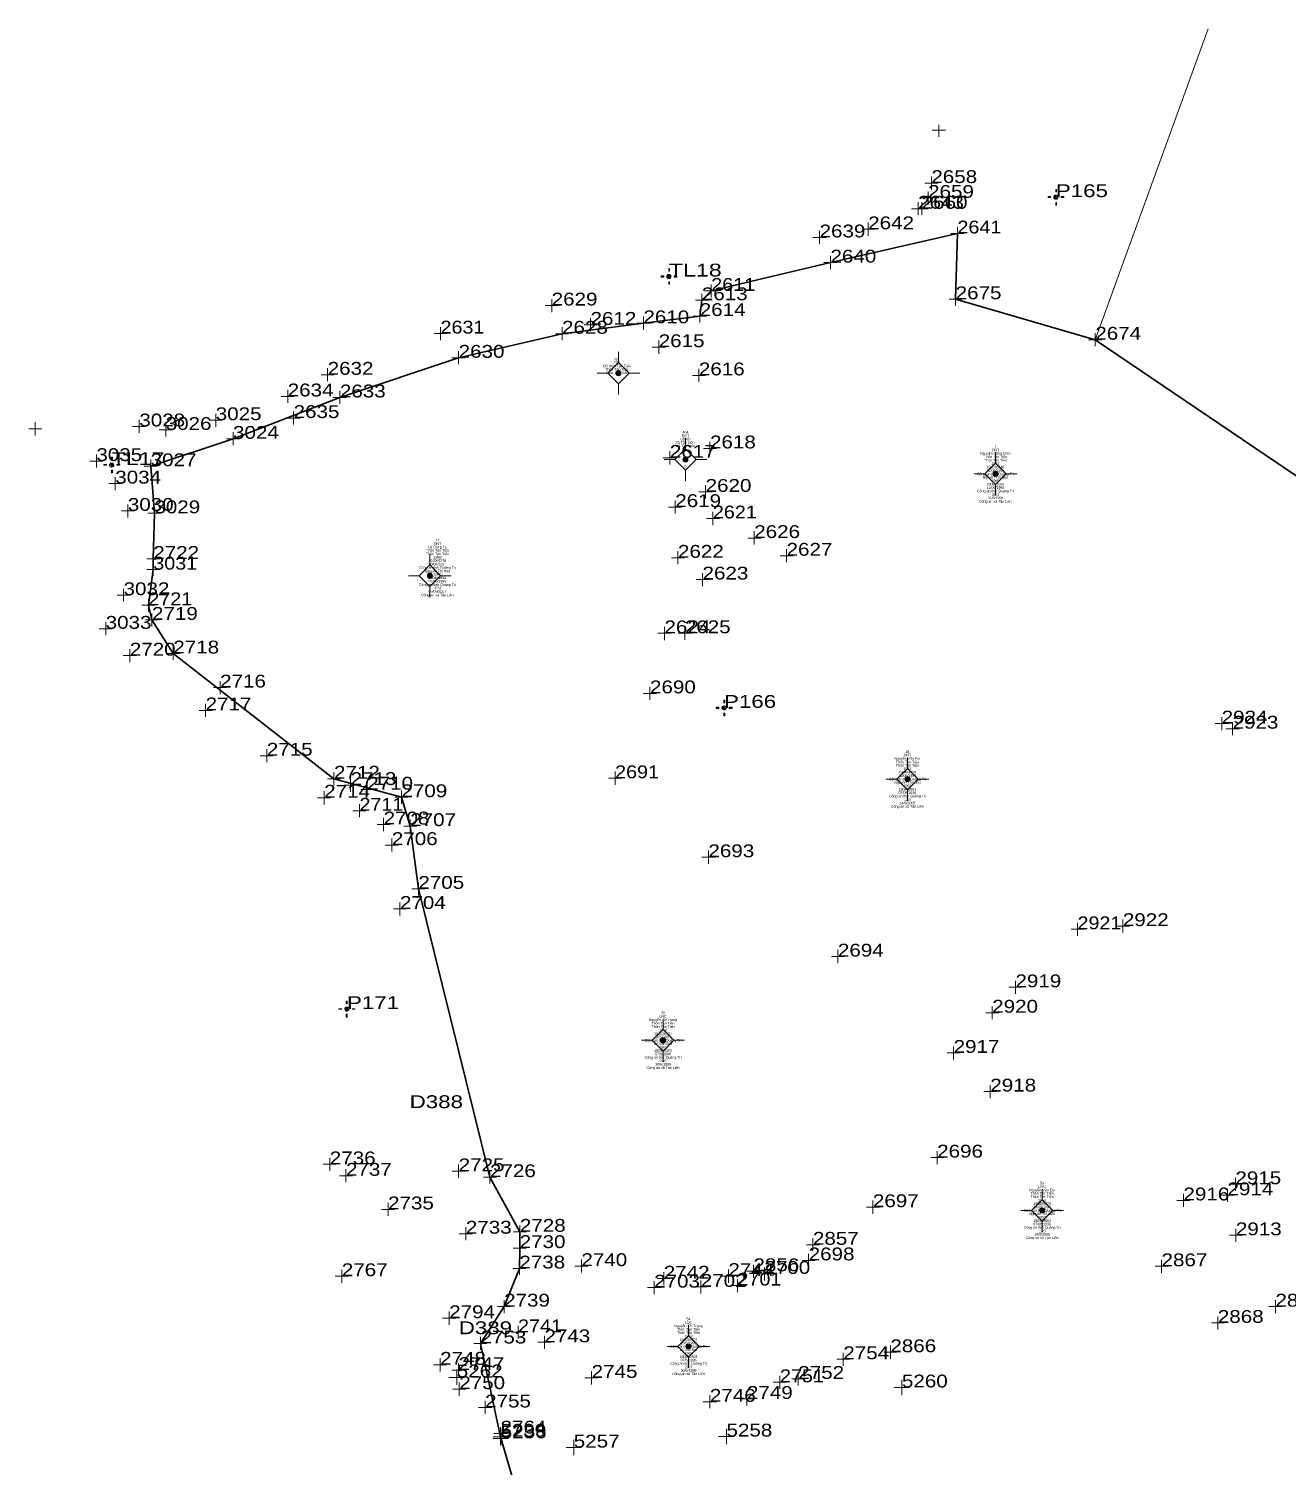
# Model space of a CAD drawing. Header units: metres. Extents: x 548949 to 550221, y 1836732 to 1838051.
# Drawn here: x 548970.4 to 549117.5, y 1837869.7 to 1838037.8 of the extents above; entities that cross this region are included whole.
import ezdxf
from ezdxf.enums import TextEntityAlignment as Align

# ---------------------------------------------------------------- set-up
doc = ezdxf.new("R2010")
doc.units = ezdxf.units.M
doc.header["$LTSCALE"] = 0.12
doc.header["$PDMODE"] = 32
doc.header["$PDSIZE"] = 0.06
for name, color, linetype, lineweight in [('11', 7, 'Continuous', 13), ('3', 7, 'Continuous', 13), ('4', 7, 'Continuous', 13), ('41', 7, 'Continuous', 13), ('52', 7, 'Continuous', 35)]:
    doc.layers.add(name, color=color, linetype=linetype, lineweight=lineweight)
doc.layers.add('15', color=7, linetype='Continuous')
doc.layers.add('5', color=7, linetype='Continuous')

msp = doc.modelspace()

# ---------------------------------------------------------------- hatches: boundary and pattern name
at = {"layer": '11'}
for points in [[(549039.5995, 1837997.52, 1), (549038.9995, 1837997.52, 1)], [(549047.4295, 1837987.43, 1), (549046.8295, 1837987.43, 1)], [(549083.6595, 1837985.75, 1), (549083.0595, 1837985.75, 1)], [(549017.5695, 1837973.85, 1), (549016.9695, 1837973.85, 1)], [(549073.3695, 1837950.07, 1), (549072.7695, 1837950.07, 1)], [(549044.8095, 1837919.52, 1), (549044.2095, 1837919.52, 1)], [(549089.1095, 1837899.63, 1), (549088.5095, 1837899.63, 1)], [(549047.7895, 1837883.73, 1), (549047.1895, 1837883.73, 1)]]:
    msp.add_hatch(color=256, dxfattribs=at).paths.add_polyline_path(points)
at = {"layer": '3'}
for points in [[(549089.52, 1838018.05), (549089.81, 1838018.05), (549089.81, 1838018.18), (549089.52, 1838018.18)], [(549090.5008, 1838018.1049, 1), (549090.3543, 1838018.1049, 1)], [(549090.4, 1838018.72), (549090.5, 1838018.72), (549090.5, 1838019), (549090.4, 1838019)], [(549091.03, 1838018.05), (549091.36, 1838018.05), (549091.36, 1838018.18), (549091.03, 1838018.18)], [(549090.4, 1838017.18), (549090.5, 1838017.18), (549090.5, 1838017.5), (549090.4, 1838017.5)], [(549045.18, 1838009.44), (549045.28, 1838009.44), (549045.28, 1838009.76), (549045.18, 1838009.76)], [(549044.3, 1838008.77), (549044.59, 1838008.77), (549044.59, 1838008.9), (549044.3, 1838008.9)], [(549045.2735, 1838008.8347, 1), (549045.127, 1838008.8347, 1)], [(549045.18, 1838007.94), (549045.28, 1838007.94), (549045.28, 1838008.22), (549045.18, 1838008.22)], [(549045.81, 1838008.77), (549046.14, 1838008.77), (549046.14, 1838008.9), (549045.81, 1838008.9)], [(548980.06, 1837987.39), (548980.16, 1837987.39), (548980.16, 1837987.72), (548980.06, 1837987.72)], [(548979.18, 1837986.76), (548979.47, 1837986.76), (548979.47, 1837986.86), (548979.18, 1837986.86)], [(548980.1535, 1837986.7847, 1), (548980.007, 1837986.7847, 1)], [(548980.06, 1837985.88), (548980.16, 1837985.88), (548980.16, 1837986.17), (548980.06, 1837986.17)], [(548980.69, 1837986.76), (548981.02, 1837986.76), (548981.02, 1837986.86), (548980.69, 1837986.86)], [(549051.62, 1837959), (549051.72, 1837959), (549051.72, 1837959.28), (549051.62, 1837959.28)], [(549050.74, 1837958.32), (549051.03, 1837958.32), (549051.03, 1837958.46), (549050.74, 1837958.46)], [(549051.711, 1837958.38, 1), (549051.5646, 1837958.38, 1)], [(549051.62, 1837957.46), (549051.72, 1837957.46), (549051.72, 1837957.78), (549051.62, 1837957.78)], [(549052.25, 1837958.32), (549052.58, 1837958.32), (549052.58, 1837958.46), (549052.25, 1837958.46)], [(549007.5, 1837923.79), (549007.6, 1837923.79), (549007.6, 1837924.08), (549007.5, 1837924.08)], [(549006.64, 1837923.16), (549006.97, 1837923.16), (549006.97, 1837923.2), (549006.64, 1837923.2)], [(549007.6437, 1837923.17, 1), (549007.4972, 1837923.17, 1)], [(549007.5, 1837922.24), (549007.6, 1837922.24), (549007.6, 1837922.57), (549007.5, 1837922.57)], [(549008.19, 1837923.16), (549008.48, 1837923.16), (549008.48, 1837923.2), (549008.19, 1837923.2)]]:
    msp.add_hatch(color=256, dxfattribs=at).paths.add_polyline_path(points)

# ---------------------------------------------------------------- linework, layer by layer
at = {"layer": '11'}
for p, q in [((549039.3, 1838000.02), (549039.3, 1837998.77)), ((549038.05, 1837997.52), (549036.8, 1837997.52)), ((549039.3, 1837996.27), (549039.3, 1837995.02)), ((549041.8, 1837997.52), (549040.55, 1837997.52)), ((549047.13, 1837989.93), (549047.13, 1837988.68)), ((549083.36, 1837988.25), (549083.36, 1837987)), ((549045.88, 1837987.43), (549044.63, 1837987.43)), ((549047.13, 1837986.18), (549047.13, 1837984.93)), ((549049.63, 1837987.43), (549048.38, 1837987.43)), ((549082.11, 1837985.75), (549080.86, 1837985.75)), ((549083.36, 1837984.5), (549083.36, 1837983.25)), ((549085.86, 1837985.75), (549084.61, 1837985.75)), ((549017.27, 1837976.35), (549017.27, 1837975.1)), ((549016.02, 1837973.85), (549014.77, 1837973.85)), ((549017.27, 1837972.6), (549017.27, 1837971.35)), ((549019.77, 1837973.85), (549018.52, 1837973.85)), ((549073.07, 1837952.57), (549073.07, 1837951.32)), ((549071.82, 1837950.07), (549070.57, 1837950.07)), ((549075.57, 1837950.07), (549074.32, 1837950.07)), ((549073.07, 1837948.82), (549073.07, 1837947.57)), ((549044.51, 1837922.02), (549044.51, 1837920.77)), ((549043.26, 1837919.52), (549042.01, 1837919.52)), ((549047.01, 1837919.52), (549045.76, 1837919.52)), ((549044.51, 1837918.27), (549044.51, 1837917.02)), ((549088.81, 1837902.13), (549088.81, 1837900.88)), ((549087.56, 1837899.63), (549086.31, 1837899.63)), ((549091.31, 1837899.63), (549090.06, 1837899.63)), ((549088.81, 1837898.38), (549088.81, 1837897.13)), ((549047.49, 1837886.23), (549047.49, 1837884.98)), ((549046.24, 1837883.73), (549044.99, 1837883.73)), ((549049.99, 1837883.73), (549048.74, 1837883.73)), ((549047.49, 1837882.48), (549047.49, 1837881.23))]:
    msp.add_line(p, q, dxfattribs=at)
for points in [[(549039.3, 1837998.77), (549038.05, 1837997.52), (549039.3, 1837996.27), (549040.55, 1837997.52)], [(549047.13, 1837988.68), (549045.88, 1837987.43), (549047.13, 1837986.18), (549048.38, 1837987.43)], [(549083.36, 1837987), (549082.11, 1837985.75), (549083.36, 1837984.5), (549084.61, 1837985.75)], [(549017.27, 1837975.1), (549016.02, 1837973.85), (549017.27, 1837972.6), (549018.52, 1837973.85)], [(549073.07, 1837951.32), (549071.82, 1837950.07), (549073.07, 1837948.82), (549074.32, 1837950.07)], [(549044.51, 1837920.77), (549043.26, 1837919.52), (549044.51, 1837918.27), (549045.76, 1837919.52)], [(549088.81, 1837900.88), (549087.56, 1837899.63), (549088.81, 1837898.38), (549090.06, 1837899.63)], [(549047.49, 1837884.98), (549046.24, 1837883.73), (549047.49, 1837882.48), (549048.74, 1837883.73)]]:
    msp.add_lwpolyline(points, close=True, dxfattribs=at)
for centre in [(549039.2995, 1837997.52), (549047.1295, 1837987.43), (549083.3595, 1837985.75), (549017.2695, 1837973.85), (549073.0695, 1837950.07), (549044.5095, 1837919.52), (549088.8095, 1837899.63), (549047.4895, 1837883.73)]:
    msp.add_circle(centre, 0.3, dxfattribs=at)
at = {"layer": '3'}
for p, q in [((549090.59, 1838018.3), (549090.55, 1838018.26)), ((549045.33, 1838008.98), (549045.36, 1838009.02)), ((548980.21, 1837986.93), (548980.24, 1837986.97))]:
    msp.add_line(p, q, dxfattribs=at)
for points in [[(549089.52, 1838018.05), (549089.81, 1838018.05), (549089.81, 1838018.18), (549089.52, 1838018.18)], [(549090.4, 1838018.72), (549090.5, 1838018.72), (549090.5, 1838019), (549090.4, 1838019)], [(549091.03, 1838018.05), (549091.36, 1838018.05), (549091.36, 1838018.18), (549091.03, 1838018.18)], [(549090.4, 1838017.18), (549090.5, 1838017.18), (549090.5, 1838017.5), (549090.4, 1838017.5)], [(549045.18, 1838009.44), (549045.28, 1838009.44), (549045.28, 1838009.76), (549045.18, 1838009.76)], [(549044.3, 1838008.77), (549044.59, 1838008.77), (549044.59, 1838008.9), (549044.3, 1838008.9)], [(549045.18, 1838007.94), (549045.28, 1838007.94), (549045.28, 1838008.22), (549045.18, 1838008.22)], [(549045.81, 1838008.77), (549046.14, 1838008.77), (549046.14, 1838008.9), (549045.81, 1838008.9)], [(548980.06, 1837987.39), (548980.16, 1837987.39), (548980.16, 1837987.72), (548980.06, 1837987.72)], [(548979.18, 1837986.76), (548979.47, 1837986.76), (548979.47, 1837986.86), (548979.18, 1837986.86)], [(548980.06, 1837985.88), (548980.16, 1837985.88), (548980.16, 1837986.17), (548980.06, 1837986.17)], [(548980.69, 1837986.76), (548981.02, 1837986.76), (548981.02, 1837986.86), (548980.69, 1837986.86)], [(549051.62, 1837959), (549051.72, 1837959), (549051.72, 1837959.28), (549051.62, 1837959.28)], [(549050.74, 1837958.32), (549051.03, 1837958.32), (549051.03, 1837958.46), (549050.74, 1837958.46)], [(549051.62, 1837957.46), (549051.72, 1837957.46), (549051.72, 1837957.78), (549051.62, 1837957.78)], [(549052.25, 1837958.32), (549052.58, 1837958.32), (549052.58, 1837958.46), (549052.25, 1837958.46)], [(549007.5, 1837923.79), (549007.6, 1837923.79), (549007.6, 1837924.08), (549007.5, 1837924.08)], [(549006.64, 1837923.16), (549006.97, 1837923.16), (549006.97, 1837923.2), (549006.64, 1837923.2)], [(549007.5, 1837922.24), (549007.6, 1837922.24), (549007.6, 1837922.57), (549007.5, 1837922.57)], [(549008.19, 1837923.16), (549008.48, 1837923.16), (549008.48, 1837923.2), (549008.19, 1837923.2)]]:
    msp.add_lwpolyline(points, close=True, dxfattribs=at)
for points in [[(549090.56, 1838018.26), (549090.55, 1838018.26), (549090.59, 1838018.3)], [(549045.37, 1838009.02), (549045.36, 1838009.02), (549045.33, 1838008.98)], [(548980.25, 1837986.97), (548980.24, 1837986.97), (548980.21, 1837986.93)], [(549051.8, 1837958.57), (549051.8, 1837958.58), (549051.77, 1837958.54)], [(549051.77, 1837958.53), (549051.77, 1837958.54), (549051.8, 1837958.58)], [(549007.74, 1837923.36), (549007.74, 1837923.37), (549007.71, 1837923.33)], [(549007.71, 1837923.32), (549007.71, 1837923.33), (549007.74, 1837923.37)]]:
    msp.add_lwpolyline(points, dxfattribs=at)
for centre in [(549090.4276, 1838018.1049), (549045.2002, 1838008.8347), (548980.0802, 1837986.7847), (549051.6378, 1837958.38), (549007.5705, 1837923.17)]:
    msp.add_circle(centre, 0.0732, dxfattribs=at)
for centre, radius, start, end in [((549090.4231, 1838018.1079), 0.25, 49.34484, 48.4242), ((549090.4231, 1838018.1079), 0.2, 49.22592, 47.74531), ((549045.2001, 1838008.8319), 0.25, 49.34484, 48.4242), ((549045.2001, 1838008.8319), 0.2, 49.22592, 47.74531), ((548980.0801, 1837986.7819), 0.25, 49.34484, 48.4242), ((548980.0801, 1837986.7819), 0.2, 49.22592, 47.74531), ((549051.6391, 1837958.3859), 0.25, 49.34484, 48.4242), ((549051.6391, 1837958.3859), 0.2, 49.22592, 47.74531), ((549007.5761, 1837923.1759), 0.25, 49.34484, 48.4242), ((549007.5761, 1837923.1759), 0.2, 49.22592, 47.74531)]:
    msp.add_arc(centre, radius, start, end, dxfattribs=at)
for p in [(549090.59, 1838018.3), (549045.33, 1838008.98), (548980.21, 1837986.93)]:
    msp.add_point(p, dxfattribs=at)
at = {"layer": '4'}
for p, q in [((549076.73, 1838025.17), (549076.73, 1838026.57)), ((549077.52, 1838025.93), (549075.97, 1838025.93)), ((549076.66, 1838019.76), (549075.11, 1838019.76)), ((549075.87, 1838018.98), (549075.87, 1838020.52)), ((549076.26, 1838018.02), (549074.73, 1838018.02)), ((549075.49, 1838017.26), (549075.49, 1838018.78)), ((549075.08, 1838016.76), (549073.56, 1838016.76)), ((549075.5, 1838016.75), (549073.98, 1838016.75)), ((549074.32, 1838016), (549074.32, 1838017.52)), ((549074.74, 1838015.99), (549074.74, 1838017.54)), ((549068.49, 1838013.59), (549068.49, 1838015.14)), ((549078.92, 1838013.1), (549078.92, 1838014.62)), ((549063.57, 1838013.4), (549062.02, 1838013.4)), ((549062.81, 1838012.62), (549062.81, 1838014.16)), ((549069.25, 1838014.35), (549067.73, 1838014.35)), ((549079.68, 1838013.86), (549078.16, 1838013.86)), ((549064.08, 1838009.7), (549064.08, 1838011.23)), ((549064.84, 1838010.46), (549063.3, 1838010.46)), ((549050.15, 1838006.39), (549050.15, 1838007.91)), ((549031.5, 1838004.68), (549031.5, 1838006.2)), ((549049.84, 1838006.06), (549048.29, 1838006.06)), ((549049.05, 1838005.28), (549049.05, 1838006.82)), ((549050.91, 1838007.15), (549049.39, 1838007.15)), ((549079.47, 1838006.17), (549077.95, 1838006.17)), ((549078.71, 1838005.41), (549078.71, 1838006.93)), ((549032.26, 1838005.44), (549030.74, 1838005.44)), ((549048.8, 1838003.45), (549048.8, 1838004.98)), ((549018.51, 1838001.38), (549018.51, 1838002.92)), ((549032.71, 1838001.38), (549032.71, 1838002.9)), ((549036.8, 1838003.18), (549035.28, 1838003.18)), ((549036.04, 1838002.42), (549036.04, 1838003.96)), ((549043.01, 1838003.36), (549041.46, 1838003.36)), ((549042.22, 1838002.6), (549042.22, 1838004.14)), ((549049.58, 1838004.21), (549048.04, 1838004.21)), ((549019.3, 1838002.16), (549017.75, 1838002.16)), ((549033.47, 1838002.14), (549031.95, 1838002.14)), ((549044.01, 1837999.78), (549044.01, 1838001.33)), ((549095.79, 1838001.44), (549094.24, 1838001.44)), ((549095.03, 1838000.68), (549095.03, 1838002.22)), ((549021.39, 1837999.33), (549019.84, 1837999.33)), ((549020.63, 1837998.57), (549020.63, 1838000.09)), ((549044.8, 1838000.57), (549043.25, 1838000.57)), ((549005.32, 1837996.58), (549005.32, 1837998.1)), ((549048.7, 1837996.51), (549048.7, 1837998.03)), ((549006.09, 1837997.34), (549004.56, 1837997.34)), ((549049.46, 1837997.27), (549047.94, 1837997.27)), ((549001.41, 1837994.81), (548999.89, 1837994.81)), ((549000.65, 1837994.05), (549000.65, 1837995.57)), ((549007.51, 1837994.69), (549005.96, 1837994.69)), ((549006.75, 1837993.93), (549006.75, 1837995.45)), ((548992.24, 1837991.24), (548992.24, 1837992.79)), ((549001.34, 1837991.52), (549001.34, 1837993.06)), ((548971.91, 1837991.03), (548970.39, 1837991.03)), ((548971.15, 1837990.24), (548971.15, 1837991.79)), ((548984.07, 1837991.3), (548982.52, 1837991.3)), ((548983.31, 1837990.54), (548983.31, 1837992.06)), ((548987.18, 1837990.89), (548985.63, 1837990.89)), ((548986.39, 1837990.13), (548986.39, 1837991.68)), ((548993, 1837992.03), (548991.48, 1837992.03)), ((549002.1, 1837992.28), (549000.58, 1837992.28)), ((548995.02, 1837989.85), (548993.5, 1837989.85)), ((548994.26, 1837989.09), (548994.26, 1837990.61)), ((549050, 1837987.97), (549050, 1837989.49)), ((548978.29, 1837986.49), (548978.29, 1837988.01)), ((549046.06, 1837987.63), (549044.54, 1837987.63)), ((549045.3, 1837986.84), (549045.3, 1837988.39)), ((549050.76, 1837988.73), (549049.24, 1837988.73)), ((548979.05, 1837987.25), (548977.53, 1837987.25)), ((548985.4, 1837986.65), (548983.88, 1837986.65)), ((548984.64, 1837985.89), (548984.64, 1837987.44)), ((548981.26, 1837984.62), (548979.74, 1837984.62)), ((548980.5, 1837983.83), (548980.5, 1837985.38)), ((549049.49, 1837982.89), (549049.49, 1837984.44)), ((549045.94, 1837981.11), (549045.94, 1837982.63)), ((549050.25, 1837983.65), (549048.7, 1837983.65)), ((548982.76, 1837981.43), (548981.21, 1837981.43)), ((548981.97, 1837980.67), (548981.97, 1837982.19)), ((548985.83, 1837981.14), (548984.31, 1837981.14)), ((548985.07, 1837980.38), (548985.07, 1837981.9)), ((549046.7, 1837981.87), (549045.16, 1837981.87)), ((549050.34, 1837979.77), (549050.34, 1837981.3)), ((549051.12, 1837980.54), (549049.58, 1837980.54)), ((549055.93, 1837978.25), (549054.41, 1837978.25)), ((549055.17, 1837977.49), (549055.17, 1837979.04)), ((548985.7, 1837975.81), (548984.18, 1837975.81)), ((548984.94, 1837975.05), (548984.94, 1837976.57)), ((549047.02, 1837975.94), (549045.5, 1837975.94)), ((549046.26, 1837975.18), (549046.26, 1837976.7)), ((549059.74, 1837976.18), (549058.19, 1837976.18)), ((549058.95, 1837975.42), (549058.95, 1837976.94)), ((548985.7, 1837974.56), (548984.18, 1837974.56)), ((548984.94, 1837973.8), (548984.94, 1837975.32)), ((549049.13, 1837972.62), (549049.13, 1837974.16)), ((549049.89, 1837973.4), (549048.37, 1837973.4)), ((548982.23, 1837971.57), (548980.71, 1837971.57)), ((548981.47, 1837970.81), (548981.47, 1837972.33)), ((548984.37, 1837969.63), (548984.37, 1837971.15)), ((548985.16, 1837970.39), (548983.61, 1837970.39)), ((548984.79, 1837967.92), (548984.79, 1837969.44)), ((548980.14, 1837967.64), (548978.62, 1837967.64)), ((548979.38, 1837966.88), (548979.38, 1837968.42)), ((548985.55, 1837968.68), (548984.03, 1837968.68)), ((549044.68, 1837966.32), (549044.68, 1837967.87)), ((549047.06, 1837966.33), (549047.06, 1837967.88)), ((549045.44, 1837967.11), (549043.92, 1837967.11)), ((549047.84, 1837967.12), (549046.3, 1837967.12)), ((548982.96, 1837964.5), (548981.44, 1837964.5)), ((548982.2, 1837963.74), (548982.2, 1837965.26)), ((548988.04, 1837964.75), (548986.52, 1837964.75)), ((548987.28, 1837963.99), (548987.28, 1837965.51)), ((548993.51, 1837960.77), (548991.99, 1837960.77)), ((548992.75, 1837960.01), (548992.75, 1837961.53)), ((549042.99, 1837959.33), (549042.99, 1837960.86)), ((549043.75, 1837960.09), (549042.23, 1837960.09)), ((548991.84, 1837958.1), (548990.3, 1837958.1)), ((548991.06, 1837957.34), (548991.06, 1837958.88)), ((549109.8, 1837955.8), (549109.8, 1837957.32)), ((549110.56, 1837956.56), (549109.04, 1837956.56)), ((549111.83, 1837955.96), (549110.28, 1837955.96)), ((549111.07, 1837955.2), (549111.07, 1837956.72)), ((548998.97, 1837952.8), (548997.45, 1837952.8)), ((548998.21, 1837952.04), (548998.21, 1837953.58)), ((549006.06, 1837949.32), (549006.06, 1837950.87)), ((549038.91, 1837949.4), (549038.91, 1837950.94)), ((549006.84, 1837950.11), (549005.3, 1837950.11)), ((549008.76, 1837949.37), (549007.24, 1837949.37)), ((549008, 1837948.58), (549008, 1837950.13)), ((549009.94, 1837948.04), (549009.94, 1837949.59)), ((549039.7, 1837950.16), (549038.15, 1837950.16)), ((549005.67, 1837947.89), (549004.15, 1837947.89)), ((549004.91, 1837947.1), (549004.91, 1837948.65)), ((549010.7, 1837948.83), (549009.18, 1837948.83)), ((549014.7, 1837947.95), (549013.16, 1837947.95)), ((549013.94, 1837947.19), (549013.94, 1837948.74)), ((549009.8, 1837946.36), (549008.28, 1837946.36)), ((549009.04, 1837945.6), (549009.04, 1837947.12)), ((549011.86, 1837943.98), (549011.86, 1837945.52)), ((549012.62, 1837944.76), (549011.1, 1837944.76)), ((549015.73, 1837944.57), (549014.21, 1837944.57)), ((549014.97, 1837943.78), (549014.97, 1837945.33)), ((549013.58, 1837942.35), (549012.06, 1837942.35)), ((549012.82, 1837941.59), (549012.82, 1837943.11)), ((549050.58, 1837940.93), (549049.06, 1837940.93)), ((549049.82, 1837940.17), (549049.82, 1837941.72)), ((549016.68, 1837937.23), (549015.16, 1837937.23)), ((549015.92, 1837936.47), (549015.92, 1837937.99)), ((549013.77, 1837934.12), (549013.77, 1837935.64)), ((549014.53, 1837934.88), (549013.01, 1837934.88)), ((549093.71, 1837932.5), (549092.19, 1837932.5)), ((549092.95, 1837931.74), (549092.95, 1837933.26)), ((549099.01, 1837932.87), (549097.49, 1837932.87)), ((549098.25, 1837932.11), (549098.25, 1837933.63)), ((549065.71, 1837929.31), (549064.19, 1837929.31)), ((549064.95, 1837928.55), (549064.95, 1837930.1)), ((549086.46, 1837925.72), (549084.94, 1837925.72)), ((549085.7, 1837924.96), (549085.7, 1837926.48)), ((549083.74, 1837922.75), (549082.22, 1837922.75)), ((549082.98, 1837921.99), (549082.98, 1837923.51)), ((549078.47, 1837917.29), (549078.47, 1837918.81)), ((549079.23, 1837918.05), (549077.71, 1837918.05)), ((549082.76, 1837912.77), (549082.76, 1837914.29)), ((549083.52, 1837913.53), (549082, 1837913.53)), ((549005.57, 1837904.26), (549005.57, 1837905.78)), ((549077.31, 1837905.81), (549075.79, 1837905.81)), ((549076.55, 1837905.05), (549076.55, 1837906.57)), ((549006.33, 1837905.02), (549004.81, 1837905.02)), ((549008.22, 1837903.68), (549006.7, 1837903.68)), ((549007.46, 1837902.92), (549007.46, 1837904.44)), ((549021.39, 1837904.21), (549019.87, 1837904.21)), ((549020.63, 1837903.45), (549020.63, 1837904.98)), ((549025.05, 1837903.52), (549023.53, 1837903.52)), ((549024.29, 1837902.76), (549024.29, 1837904.28)), ((549110.48, 1837900.64), (549110.48, 1837902.16)), ((549112.16, 1837902.69), (549110.62, 1837902.69)), ((549111.4, 1837901.93), (549111.4, 1837903.45)), ((549012.38, 1837898.99), (549012.38, 1837900.51)), ((549069.04, 1837899.25), (549069.04, 1837900.8)), ((549106.09, 1837900.8), (549104.57, 1837900.8)), ((549105.33, 1837900.04), (549105.33, 1837901.58)), ((549111.24, 1837901.4), (549109.72, 1837901.4)), ((549013.14, 1837899.75), (549011.62, 1837899.75)), ((549069.8, 1837900.01), (549068.28, 1837900.01)), ((549022.23, 1837896.91), (549020.7, 1837896.91)), ((549021.47, 1837896.15), (549021.47, 1837897.67)), ((549028.54, 1837897.13), (549027.02, 1837897.13)), ((549027.78, 1837896.37), (549027.78, 1837897.92)), ((549111.46, 1837895.96), (549111.46, 1837897.48)), ((549028.52, 1837895.23), (549027, 1837895.23)), ((549027.76, 1837894.47), (549027.76, 1837895.99)), ((549062.79, 1837895.61), (549061.27, 1837895.61)), ((549062.03, 1837894.85), (549062.03, 1837896.4)), ((549112.22, 1837896.72), (549110.7, 1837896.72)), ((549027.72, 1837892.08), (549027.72, 1837893.6)), ((549034.97, 1837892.36), (549034.97, 1837893.88)), ((549062.29, 1837893.79), (549060.77, 1837893.79)), ((549061.53, 1837893.03), (549061.53, 1837894.55)), ((549102.77, 1837892.32), (549102.77, 1837893.86)), ((549007.73, 1837891.94), (549006.21, 1837891.94)), ((549006.97, 1837891.16), (549006.97, 1837892.7)), ((549028.48, 1837892.84), (549026.95, 1837892.84)), ((549035.73, 1837893.12), (549034.2, 1837893.12)), ((549044.6, 1837890.89), (549044.6, 1837892.41)), ((549052.91, 1837891.96), (549051.39, 1837891.96)), ((549052.15, 1837891.17), (549052.15, 1837892.72)), ((549055.86, 1837892.52), (549054.32, 1837892.52)), ((549055.08, 1837891.76), (549055.08, 1837893.28)), ((549057.12, 1837892.21), (549055.6, 1837892.21)), ((549056.36, 1837891.45), (549056.36, 1837892.97)), ((549103.53, 1837893.1), (549102.01, 1837893.1)), ((549044.23, 1837890.61), (549042.71, 1837890.61)), ((549043.47, 1837889.85), (549043.47, 1837891.37)), ((549045.36, 1837891.65), (549043.84, 1837891.65)), ((549049.68, 1837890.69), (549048.14, 1837890.69)), ((549048.92, 1837889.93), (549048.92, 1837891.45)), ((549053.97, 1837890.85), (549052.42, 1837890.85)), ((549053.21, 1837890.09), (549053.21, 1837891.61)), ((549026.7, 1837888.38), (549025.18, 1837888.38)), ((549025.94, 1837887.6), (549025.94, 1837889.14)), ((549116.84, 1837888.38), (549115.3, 1837888.38)), ((549116.08, 1837887.62), (549116.08, 1837889.14)), ((549020.28, 1837887.03), (549018.74, 1837887.03)), ((549019.52, 1837886.27), (549019.52, 1837887.82)), ((549109.35, 1837885.72), (549109.35, 1837887.24)), ((549028.34, 1837885.38), (549026.81, 1837885.38)), ((549027.57, 1837884.62), (549027.57, 1837886.14)), ((549110.14, 1837886.48), (549108.59, 1837886.48)), ((549023.94, 1837884.07), (549022.42, 1837884.07)), ((549023.18, 1837883.31), (549023.18, 1837884.83)), ((549031.44, 1837884.21), (549029.89, 1837884.21)), ((549030.65, 1837883.45), (549030.65, 1837884.97)), ((549071.08, 1837882.29), (549071.08, 1837883.84)), ((549018.46, 1837880.8), (549018.46, 1837882.34)), ((549020.61, 1837880.21), (549020.61, 1837881.73)), ((549066.34, 1837882.23), (549064.82, 1837882.23)), ((549065.58, 1837881.47), (549065.58, 1837882.99)), ((549071.84, 1837883.05), (549070.3, 1837883.05)), ((549019.22, 1837881.58), (549017.7, 1837881.58)), ((549021.3, 1837880.11), (549019.48, 1837880.11)), ((549021.4, 1837880.97), (549019.85, 1837880.97)), ((549020.41, 1837879.22), (549020.41, 1837881.04)), ((549036.93, 1837880.05), (549035.38, 1837880.05)), ((549036.17, 1837879.29), (549036.17, 1837880.84)), ((549058.18, 1837878.78), (549058.18, 1837880.3)), ((549061.08, 1837879.93), (549059.56, 1837879.93)), ((549060.32, 1837879.17), (549060.32, 1837880.72)), ((549021.46, 1837878.74), (549019.94, 1837878.74)), ((549020.7, 1837877.96), (549020.7, 1837879.5)), ((549054.32, 1837876.83), (549054.32, 1837878.35)), ((549058.94, 1837879.54), (549057.4, 1837879.54)), ((549073.32, 1837878.93), (549071.54, 1837878.93)), ((549072.43, 1837878.04), (549072.43, 1837879.82)), ((549024.51, 1837876.59), (549022.96, 1837876.59)), ((549023.72, 1837875.83), (549023.72, 1837877.35)), ((549050.75, 1837877.25), (549049.2, 1837877.25)), ((549049.99, 1837876.49), (549049.99, 1837878.01)), ((549055.08, 1837877.59), (549053.56, 1837877.59)), ((549026.29, 1837873.54), (549024.74, 1837873.54)), ((549025.51, 1837872.27), (549025.51, 1837874.08)), ((549025.53, 1837872.78), (549025.53, 1837874.3)), ((549025.55, 1837872.09), (549025.55, 1837873.9)), ((549051.93, 1837872.3), (549051.93, 1837874.08)), ((549026.4, 1837873.16), (549024.62, 1837873.16)), ((549026.44, 1837872.98), (549024.66, 1837872.98)), ((549035, 1837871.9), (549033.19, 1837871.9)), ((549034.08, 1837871.01), (549034.08, 1837872.79)), ((549052.82, 1837873.19), (549051, 1837873.19))]:
    msp.add_line(p, q, dxfattribs=at)
at = {"layer": '41'}
msp.add_line((549095.03, 1838001.44), (549108.23, 1838037.8), dxfattribs=at)
at = {"layer": '52'}
for points in [[(549048.8, 1838004.21), (549049.05, 1838006.06), (549050.15, 1838007.15), (549064.08, 1838010.46), (549078.92, 1838013.86)], [(549078.92, 1838013.86), (549078.71, 1838006.17), (549095.03, 1838001.44)], [(549006.75, 1837994.69), (549020.63, 1837999.33), (549032.71, 1838002.14), (549042.22, 1838003.36), (549048.8, 1838004.21)], [(549095.03, 1838001.44), (549118.86, 1837985.29), (549121.31, 1837985.02)], [(549013.94, 1837947.95), (549006.06, 1837950.11), (548987.28, 1837964.75), (548984.79, 1837968.68), (548984.37, 1837970.39), (548984.94, 1837974.56), (548984.94, 1837975.81), (548985.07, 1837981.14), (548984.64, 1837986.65), (548994.26, 1837989.85), (549006.75, 1837994.69)], [(549027.76, 1837895.23), (549027.78, 1837897.13), (549024.29, 1837903.52), (549015.92, 1837937.23), (549014.97, 1837944.57), (549013.94, 1837947.95)], [(549025.51, 1837873.16), (549023.18, 1837884.07), (549025.94, 1837888.38), (549027.72, 1837892.84), (549027.76, 1837895.23)], [(549041.87, 1837815.9), (549040.24, 1837819.73), (549037.45, 1837832.24), (549036.34, 1837837.06), (549033.83, 1837844.78), (549025.51, 1837873.16)]]:
    msp.add_lwpolyline(points, dxfattribs=at)

# ---------------------------------------------------------------- texts
at = {"layer": '15'}
for s, width, p in [('457', 0.95, (549039.11, 1837999.02)), ('TIN', 0.9, (549039.105, 1837998.62)), ('UBND', 0.95, (549047.13, 1837989.68)), ('464', 0.95, (549047.13, 1837990.48)), ('0', 0.9, (549047.13, 1837988.48)), ('1', 0.6, (549083.36, 1837988.8)), ('0', 0.9, (549047.13, 1837986.48)), ('11/06/1996', 0.95, (549083.36, 1837986)), ('1957', 0.95, (549083.365, 1837986.8)), ('11/06/1996', 0.95, (549083.36, 1837984)), ('1965', 0.95, (549083.365, 1837984.8)), ('38/3', 0.95, (549083.36, 1837983.2)), ('17', 0.95, (549018.15, 1837977.85)), ('1958', 0.95, (549018.155, 1837975.85)), ('1960', 0.95, (549018.155, 1837973.85)), ('07/06/1996', 0.95, (549018.15, 1837973.05)), ('47/3', 0.95, (549018.15, 1837972.25)), ('18', 0.95, (549073.07, 1837953.12)), ('10/06/1996', 0.95, (549073.07, 1837950.32)), ('1952', 0.95, (549073.07, 1837951.12)), ('190489551', 0.95, (549073.075, 1837948.72)), ('1953', 0.95, (549073.075, 1837949.12)), ('07/06/1996', 0.95, (549073.07, 1837948.32)), ('12/3', 0.95, (549073.07, 1837947.52)), ('LNC', 0.95, (549044.51, 1837922.17)), ('35', 0.95, (549044.51, 1837922.57)), ('1968', 0.95, (549044.515, 1837920.57)), ('1965', 0.95, (549044.515, 1837918.57)), ('07/6/1996', 0.95, (549044.51, 1837917.77)), ('29/3', 0.95, (549044.51, 1837916.97)), ('LNC', 0.95, (549088.81, 1837902.28)), ('53', 0.95, (549088.81, 1837902.68)), ('10/06/1996', 0.95, (549088.81, 1837899.88)), ('1952', 0.95, (549088.81, 1837900.68)), ('190489551', 0.95, (549088.815, 1837898.28)), ('1953', 0.95, (549088.815, 1837898.68)), ('07/06/1996', 0.95, (549088.81, 1837897.88)), ('12/3', 0.95, (549088.81, 1837897.08)), ('LUC', 0.95, (549047.49, 1837886.38)), ('54', 0.95, (549047.49, 1837886.78)), ('1968', 0.95, (549047.495, 1837884.78)), ('07/6/1996', 0.95, (549047.49, 1837881.98)), ('1965', 0.95, (549047.495, 1837882.78)), ('29/3', 0.95, (549047.49, 1837881.18))]:
    msp.add_text(s, height=0.3, dxfattribs=dict(at, width=width)).set_placement(p, align=Align.CENTER)
for s, p in [('CĐ thôn Tân Tiến', (549039.105, 1837998.22)), ('Thôn Tân Tiến', (549039.11, 1837997.82)), ('Thôn Tân Tiến', (549039.11, 1837997.42)), ('Xã Tân Liên ', (549047.125, 1837989.28)), (' Xã Tân Liên ', (549047.13, 1837988.88)), ('DGT', (549047.135, 1837990.08)), ('Nguyễn Công Đính', (549083.365, 1837988)), ('Thôn Tân Tiến', (549083.36, 1837987.6)), ('Thôn Tân Tiến', (549083.36, 1837987.2)), ('ONT', (549083.365, 1837988.4)), ('Công an tỉnh Quảng Trị', (549083.365, 1837985.6)), ('191016848', (549083.355, 1837986.4)), ('Nguyễn Thị Sen', (549083.355, 1837985.2)), ('190891008', (549083.355, 1837984.4)), ('Công an tỉnh Quảng Trị', (549083.365, 1837983.6)), ('Công an xã Tân Liên', (549083.36, 1837982.4)), ('31/8/1998', (549083.365, 1837982.8)), ('ONT', (549018.155, 1837977.45)), ('Thôn Tân Tiến', (549018.15, 1837976.65)), ('Thôn Tân Tiến', (549018.15, 1837976.25)), ('Lê Công Ty', (549018.15, 1837977.05)), ('197097278', (549018.145, 1837975.45)), ('Công an tỉnh Quảng Trị', (549018.155, 1837974.65)), ('Nguyễn Thị Hòa', (549018.15, 1837974.25)), ('20/04/2004', (549018.145, 1837975.05)), ('Công an tỉnh Quảng Trị', (549018.155, 1837972.65)), ('190489490', (549018.145, 1837973.45)), ('Công an xã Tân Liên', (549018.15, 1837971.45)), ('05/09/2007', (549018.145, 1837971.85)), ('Nguyễn Văn Em', (549073.065, 1837952.32)), ('Thôn Tân Tiến', (549073.07, 1837951.92)), ('ONT', (549073.075, 1837952.72)), ('Thôn Tân Tiến', (549073.07, 1837951.52)), ('190489928', (549073.065, 1837950.72)), ('Công an tỉnh Quảng Trị', (549073.075, 1837949.92)), ('Nguyễn Thị Kiểu', (549073.07, 1837949.52)), ('Công an tỉnh Quảng Trị', (549073.075, 1837947.92)), ('14/9/2005', (549073.075, 1837947.12)), ('Công an xã Tân Liên', (549073.07, 1837946.72)), ('Nguyễn Thị Trang', (549044.505, 1837921.77)), ('Thôn Tân Tiến', (549044.51, 1837921.37)), ('Thôn Tân Tiến', (549044.51, 1837920.97)), ('191016707', (549044.505, 1837920.17)), ('Công an tỉnh Quảng Trị', (549044.515, 1837919.37)), ('Lê Văn Đạt', (549044.515, 1837918.97)), ('10/5/1993', (549044.515, 1837919.77)), ('Công an tỉnh Quảng Trị', (549044.515, 1837917.37)), ('190950303', (549044.505, 1837918.17)), ('Công an xã Tân Liên', (549044.51, 1837916.17)), ('30/6/1999', (549044.515, 1837916.57)), ('Nguyễn Văn Em', (549088.805, 1837901.88)), ('Thôn Tân Tiến', (549088.81, 1837901.48)), ('Thôn Tân Tiến', (549088.81, 1837901.08)), ('190489928', (549088.805, 1837900.28)), ('Công an tỉnh Quảng Trị', (549088.815, 1837899.48)), ('Nguyễn Thị Kiểu', (549088.81, 1837899.08)), ('Công an tỉnh Quảng Trị', (549088.815, 1837897.48)), ('14/9/2005', (549088.815, 1837896.68)), ('Công an xã Tân Liên', (549088.81, 1837896.28)), ('Nguyễn Thị Trang', (549047.485, 1837885.98)), ('Thôn Tân Tiến', (549047.49, 1837885.58)), ('Thôn Tân Tiến', (549047.49, 1837885.18)), ('Công an tỉnh Quảng Trị', (549047.495, 1837883.58)), ('191016707', (549047.485, 1837884.38)), ('Lê Văn Đạt', (549047.495, 1837883.18)), ('10/5/1993', (549047.495, 1837883.98)), ('Công an tỉnh Quảng Trị', (549047.495, 1837881.58)), ('190950303', (549047.485, 1837882.38)), ('Công an xã Tân Liên', (549047.49, 1837880.38)), ('30/6/1999', (549047.495, 1837880.78))]:
    msp.add_text(s, height=0.3, dxfattribs=at).set_placement(p, align=Align.CENTER)
at = {"layer": '5'}
for s, width, p in [('2658', 1.2, (549075.87, 1838019.76)), ('2659', 1.2, (549075.49, 1838018.02)), ('P165 ', 1.3, (549090.42, 1838018.11)), ('2643', 1.2, (549074.32, 1838016.76)), ('2660', 1.2, (549074.74, 1838016.75)), ('2639', 1.2, (549062.81, 1838013.4)), ('2642', 1.2, (549068.49, 1838014.35)), ('2641', 1.15, (549078.92, 1838013.86)), ('2640', 1.2, (549064.08, 1838010.46)), ('TL18 ', 1.35, (549045.2, 1838008.83)), ('2611', 1.15, (549050.15, 1838007.15)), ('2675', 1.2, (549078.71, 1838006.17)), ('2629', 1.2, (549031.5, 1838005.44)), ('2613', 1.2, (549049.05, 1838006.06)), ('2612', 1.2, (549036.04, 1838003.18)), ('2610', 1.2, (549042.22, 1838003.36)), ('2614', 1.2, (549048.8, 1838004.21)), ('2631', 1.15, (549018.51, 1838002.16)), ('2628', 1.2, (549032.71, 1838002.14)), ('2674', 1.2, (549095.03, 1838001.44)), ('2615', 1.2, (549044.01, 1838000.57)), ('2630', 1.2, (549020.63, 1837999.33)), ('2632', 1.2, (549005.32, 1837997.34)), ('2616', 1.2, (549048.7, 1837997.27)), ('2634', 1.2, (549000.65, 1837994.81)), ('2633', 1.2, (549006.75, 1837994.69)), ('3028', 1.2, (548983.31, 1837991.3)), ('3025', 1.2, (548992.24, 1837992.03)), ('2635', 1.2, (549001.34, 1837992.28)), ('3026', 1.2, (548986.39, 1837990.89)), ('3024', 1.2, (548994.26, 1837989.85)), ('2618', 1.2, (549050, 1837988.73)), ('3035', 1.2, (548978.29, 1837987.25)), ('TL17 ', 1.35, (548980.08, 1837986.78)), ('3027', 1.2, (548984.64, 1837986.65)), ('2617', 1.2, (549045.3, 1837987.63)), ('3034', 1.2, (548980.5, 1837984.62)), ('2620', 1.2, (549049.49, 1837983.65)), ('3030', 1.2, (548981.97, 1837981.43)), ('3029', 1.2, (548985.07, 1837981.14)), ('2619', 1.2, (549045.94, 1837981.87)), ('2621', 1.15, (549050.34, 1837980.54)), ('2626', 1.2, (549055.17, 1837978.25)), ('2622', 1.2, (549046.26, 1837975.94)), ('2627', 1.2, (549058.95, 1837976.18)), ('3031', 1.15, (548984.94, 1837974.56)), ('2722', 1.2, (548984.94, 1837975.81)), ('2623', 1.2, (549049.13, 1837973.4)), ('3032', 1.2, (548981.47, 1837971.57)), ('2721', 1.15, (548984.37, 1837970.39)), ('3033', 1.2, (548979.38, 1837967.64)), ('2719', 1.2, (548984.79, 1837968.68)), ('2624', 1.2, (549044.68, 1837967.11)), ('2625', 1.2, (549047.06, 1837967.12)), ('2720', 1.2, (548982.2, 1837964.5)), ('2718', 1.2, (548987.28, 1837964.75)), ('2716', 1.2, (548992.75, 1837960.77)), ('2690', 1.2, (549042.99, 1837960.09)), ('2717', 1.2, (548991.06, 1837958.1)), ('P166 ', 1.3, (549051.64, 1837958.39)), ('2924', 1.2, (549109.8, 1837956.56)), ('2923', 1.2, (549111.07, 1837955.96)), ('2715', 1.2, (548998.21, 1837952.8)), ('2712', 1.2, (549006.06, 1837950.11)), ('2713', 1.2, (549008, 1837949.37)), ('2691', 1.15, (549038.91, 1837950.16)), ('2714', 1.2, (549004.91, 1837947.89)), ('2710', 1.2, (549009.94, 1837948.83)), ('2709', 1.2, (549013.94, 1837947.95)), ('2711', 1.15, (549009.04, 1837946.36)), ('2708', 1.2, (549011.86, 1837944.76)), ('2707', 1.2, (549014.97, 1837944.57)), ('2706', 1.2, (549012.82, 1837942.35)), ('2693', 1.2, (549049.82, 1837940.93)), ('2705', 1.2, (549015.92, 1837937.23)), ('2704', 1.2, (549013.77, 1837934.88)), ('2921', 1.15, (549092.95, 1837932.5)), ('2922', 1.2, (549098.25, 1837932.87)), ('2694', 1.2, (549064.95, 1837929.31)), ('2919', 1.2, (549085.7, 1837925.72)), ('P171 ', 1.3, (549007.58, 1837923.18)), ('2920', 1.2, (549082.98, 1837922.75)), ('2917', 1.2, (549078.47, 1837918.05)), ('2918', 1.2, (549082.76, 1837913.53)), ('D388 ', 1.3, (549014.9, 1837911.59)), ('2696', 1.2, (549076.55, 1837905.81)), ('2736', 1.2, (549005.57, 1837905.02)), ('2737', 1.2, (549007.46, 1837903.68)), ('2725', 1.2, (549020.63, 1837904.21)), ('2726', 1.2, (549024.29, 1837903.52)), ('2915', 1.2, (549111.4, 1837902.69)), ('2916', 1.2, (549105.33, 1837900.8)), ('2914', 1.2, (549110.48, 1837901.4)), ('2735', 1.2, (549012.38, 1837899.75)), ('2697', 1.2, (549069.04, 1837900.01)), ('2733', 1.2, (549021.47, 1837896.91)), ('2728', 1.2, (549027.78, 1837897.13)), ('2730', 1.2, (549027.76, 1837895.23)), ('2857', 1.2, (549062.03, 1837895.61)), ('2913', 1.2, (549111.46, 1837896.72)), ('2698', 1.2, (549061.53, 1837893.79)), ('2767', 1.2, (549006.97, 1837891.94)), ('2738', 1.2, (549027.72, 1837892.84)), ('2740', 1.2, (549034.97, 1837893.12)), ('2744', 1.2, (549052.15, 1837891.96)), ('2856', 1.2, (549055.08, 1837892.52)), ('2700', 1.2, (549056.36, 1837892.21)), ('2867', 1.2, (549102.77, 1837893.1)), ('2703', 1.2, (549043.47, 1837890.61)), ('2742', 1.2, (549044.6, 1837891.65)), ('2702', 1.2, (549048.92, 1837890.69)), ('2701', 1.15, (549053.21, 1837890.85)), ('2794', 1.2, (549019.52, 1837887.03)), ('2739', 1.2, (549025.94, 1837888.38)), ('2869', 1.2, (549116.08, 1837888.38)), ('D389 ', 1.3, (549020.64, 1837885.16)), ('2741', 1.15, (549027.57, 1837885.38)), ('2868', 1.2, (549109.35, 1837886.48)), ('2753', 1.2, (549023.18, 1837884.07)), ('2743', 1.2, (549030.65, 1837884.21)), ('2754', 1.2, (549065.58, 1837882.23)), ('2866', 1.2, (549071.08, 1837883.05)), ('2748', 1.2, (549018.46, 1837881.58)), ('5262', 1.2, (549020.41, 1837880.11)), ('2747', 1.2, (549020.61, 1837880.97)), ('2750', 1.2, (549020.7, 1837878.74)), ('2745', 1.2, (549036.17, 1837880.05)), ('2751', 1.15, (549058.18, 1837879.54)), ('2752', 1.2, (549060.32, 1837879.93)), ('5260', 1.2, (549072.43, 1837878.93)), ('2746', 1.2, (549049.99, 1837877.25)), ('2749', 1.2, (549054.32, 1837877.59)), ('2755', 1.2, (549023.72, 1837876.59)), ('2764', 1.2, (549025.53, 1837873.54)), ('5239', 1.2, (549025.51, 1837873.16)), ('5256', 1.2, (549025.55, 1837872.98)), ('5257', 1.2, (549034.08, 1837871.9)), ('5258', 1.2, (549051.93, 1837873.19))]:
    msp.add_text(s, height=1.5, dxfattribs=dict(at, width=width)).set_placement(p)

doc.saveas('drawing.dxf')
